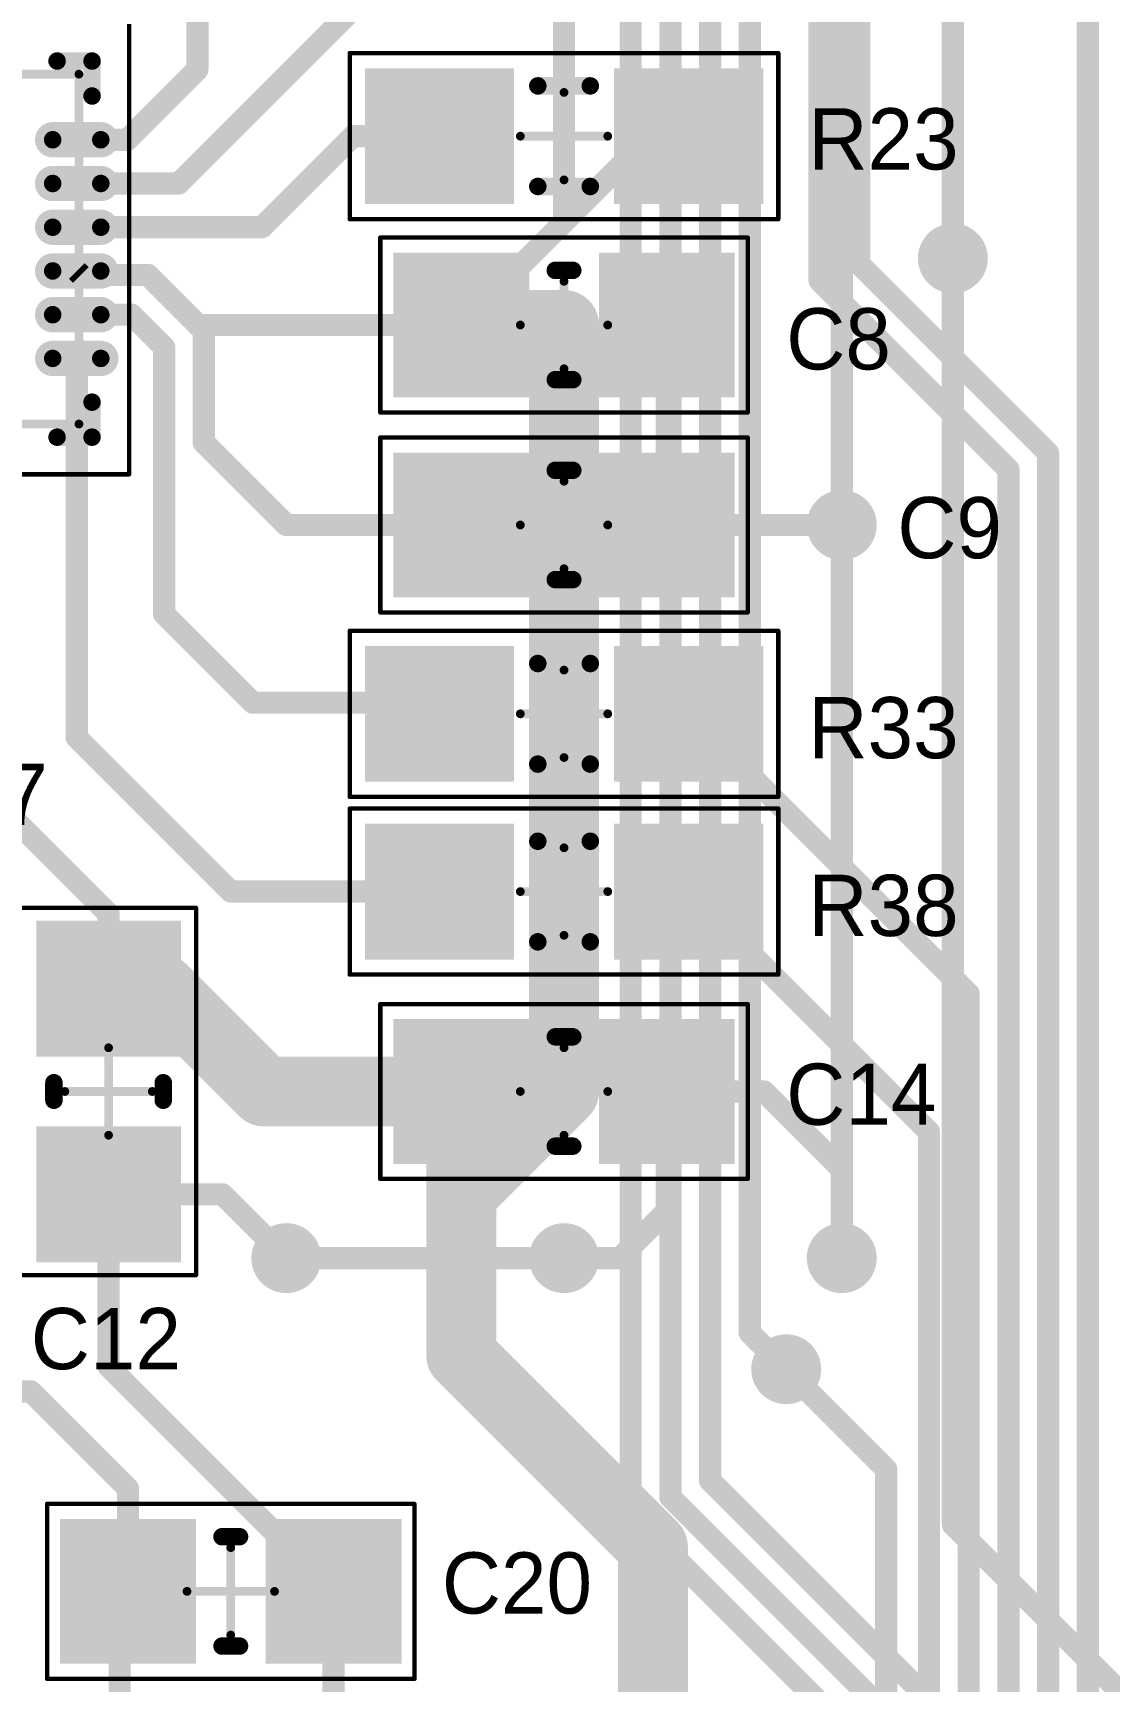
# Model space of a CAD drawing. Header units: millimetres. Extents: x 37 to 246, y 26 to 184.
# Drawn here: x 96.16 to 108.47, y 153.28 to 172.12 of the extents above; entities that cross this region are included whole.
import ezdxf

# ---------------------------------------------------------------- set-up
doc = ezdxf.new("R2010")
doc.units = ezdxf.units.MM
for name, color, linetype in [('BottomLayer', 5, 'Continuous'), ('Mechanical13', 56, 'Continuous'), ('Mechanical15', 56, 'Continuous'), ('MultiLayer', 9, 'Continuous'), ('TopLayer', 1, 'Continuous'), ('TopOverlay', 2, 'Continuous'), ('TopPaste', 8, 'Continuous'), ('TopSolder', 216, 'Continuous'), ('ViaHoleLayer', 16, 'Continuous')]:
    doc.layers.add(name, color=color, linetype=linetype)

msp = doc.modelspace()

# ---------------------------------------------------------------- linework, layer by layer
at = {"layer": 'BottomLayer'}
for points, const_width in [([(104.359, 157.261), (104.359, 175.676)], 0.254), ([(105.41, 166.497), (105.41, 175.006)], 0.254), ([(103.905, 155.57), (103.905, 173.223)], 0.254), ([(103.451, 155.382), (103.451, 173.035)], 0.254), ([(102.997, 155.194), (102.997, 172.847)], 0.254), ([(106.68, 155.067), (106.68, 169.545)], 0.254), ([(102.108, 168.783), (102.235, 168.783)], 0.8), ([(102.235, 160.02), (102.235, 168.783)], 0.8), ([(105.41, 158.115), (105.41, 166.497)], 0.254), ([(101.092, 158.877), (102.235, 160.02)], 0.8), ([(99.06, 158.115), (102.235, 158.115)], 0.254), ([(104.359, 157.261), (104.775, 156.845)], 0.254), ([(103.905, 155.57), (107.129, 152.346)], 0.254), ([(103.451, 155.382), (106.941, 151.892)], 0.254), ([(102.997, 155.194), (106.753, 151.438)], 0.254), ([(106.68, 155.067), (108.947, 152.8)], 0.254)]:
    msp.add_lwpolyline(points, dxfattribs=dict(at, const_width=const_width))
for points, const_width in [([(106.48, 169.545, 1), (106.88, 169.545, 1)], 0.4), ([(106.617, 169.545, 1), (106.743, 169.545, 1)], 0.127), ([(101.908, 168.783, 1), (102.308, 168.783, 1)], 0.4), ([(101.908, 168.783, 1), (102.308, 168.783, 1)], 0.4), ([(102.035, 168.783, 1), (102.435, 168.783, 1)], 0.4), ([(102.035, 168.783, 1), (102.435, 168.783, 1)], 0.4), ([(105.21, 166.497, 1), (105.61, 166.497, 1)], 0.4), ([(105.347, 166.497, 1), (105.474, 166.497, 1)], 0.127), ([(105.347, 166.497, 1), (105.474, 166.497, 1)], 0.127), ([(102.035, 160.02, 1), (102.435, 160.02, 1)], 0.4), ([(102.035, 160.02, 1), (102.435, 160.02, 1)], 0.4), ([(100.892, 158.877, 1), (101.292, 158.877, 1)], 0.4), ([(100.892, 158.877, 1), (101.292, 158.877, 1)], 0.4), ([(98.86, 158.115, 1), (99.26, 158.115, 1)], 0.4), ([(102.035, 158.115, 1), (102.435, 158.115, 1)], 0.4), ([(105.21, 158.115, 1), (105.61, 158.115, 1)], 0.4), ([(98.996, 158.115, 1), (99.123, 158.115, 1)], 0.127), ([(102.171, 158.115, 1), (102.299, 158.115, 1)], 0.127), ([(105.347, 158.115, 1), (105.474, 158.115, 1)], 0.127), ([(104.295, 157.261, 1), (104.422, 157.261, 1)], 0.127), ([(104.295, 157.261, 1), (104.422, 157.261, 1)], 0.127), ([(104.575, 156.845, 1), (104.975, 156.845, 1)], 0.4), ([(104.712, 156.845, 1), (104.838, 156.845, 1)], 0.127), ([(103.841, 155.57, 1), (103.968, 155.57, 1)], 0.127), ([(103.841, 155.57, 1), (103.968, 155.57, 1)], 0.127), ([(103.387, 155.382, 1), (103.514, 155.382, 1)], 0.127), ([(103.387, 155.382, 1), (103.514, 155.382, 1)], 0.127), ([(102.933, 155.194, 1), (103.061, 155.194, 1)], 0.127), ([(102.933, 155.194, 1), (103.061, 155.194, 1)], 0.127), ([(106.617, 155.067, 1), (106.743, 155.067, 1)], 0.127), ([(106.617, 155.067, 1), (106.743, 155.067, 1)], 0.127)]:
    msp.add_lwpolyline(points, format="xyb", close=True, dxfattribs=dict(at, const_width=const_width))
at = {"layer": 'Mechanical13', "const_width": 0.1}
for points in [[(92.689, 171.651), (96.689, 171.651)], [(96.689, 167.651), (96.689, 171.651)], [(92.689, 167.651), (96.689, 167.651)]]:
    msp.add_lwpolyline(points, dxfattribs=at)
at = {"layer": 'Mechanical13', "const_width": 0.05}
for points in [[(96.664, 171.651, 1), (96.714, 171.651, 1)], [(96.664, 171.651, 1), (96.714, 171.651, 1)], [(96.664, 167.651, 1), (96.714, 167.651, 1)], [(96.664, 167.651, 1), (96.714, 167.651, 1)]]:
    msp.add_lwpolyline(points, format="xyb", close=True, dxfattribs=at)
at = {"layer": 'Mechanical15'}
for points, const_width in [([(97.264, 167.076), (97.264, 172.226)], 0.05), ([(99.785, 171.892), (104.685, 171.892)], 0.05), ([(99.785, 169.992), (99.785, 171.892)], 0.05), ([(104.685, 169.992), (104.685, 171.892)], 0.05), ([(102.235, 170.442), (102.235, 171.442)], 0.1), ([(101.735, 170.942), (102.735, 170.942)], 0.1), ([(99.785, 169.992), (104.685, 169.992)], 0.05), ([(100.135, 167.783), (100.135, 169.783)], 0.05), ([(100.135, 169.783), (104.335, 169.783)], 0.05), ([(104.335, 167.783), (104.335, 169.783)], 0.05), ([(102.235, 168.283), (102.235, 169.283)], 0.1), ([(101.735, 168.783), (102.735, 168.783)], 0.1), ([(100.135, 167.783), (104.335, 167.783)], 0.05), ([(100.135, 167.497), (104.335, 167.497)], 0.05), ([(100.135, 165.497), (100.135, 167.497)], 0.05), ([(104.335, 165.497), (104.335, 167.497)], 0.05), ([(92.114, 167.076), (97.264, 167.076)], 0.05), ([(102.235, 165.997), (102.235, 166.997)], 0.1), ([(101.735, 166.497), (102.735, 166.497)], 0.1), ([(100.135, 165.497), (104.335, 165.497)], 0.05), ([(99.785, 163.388), (99.785, 165.288)], 0.05), ([(99.785, 165.288), (104.685, 165.288)], 0.05), ([(104.685, 163.388), (104.685, 165.288)], 0.05), ([(102.235, 163.838), (102.235, 164.838)], 0.1), ([(101.735, 164.338), (102.735, 164.338)], 0.1), ([(99.785, 163.388), (104.685, 163.388)], 0.05), ([(99.785, 163.256), (104.685, 163.256)], 0.05), ([(99.785, 161.356), (99.785, 163.256)], 0.05), ([(104.685, 161.356), (104.685, 163.256)], 0.05), ([(102.235, 161.806), (102.235, 162.806)], 0.1), ([(101.735, 162.306), (102.735, 162.306)], 0.1), ([(96.028, 162.12), (98.028, 162.12)], 0.05), ([(98.028, 157.92), (98.028, 162.12)], 0.05), ([(99.785, 161.356), (104.685, 161.356)], 0.05), ([(100.135, 159.02), (100.135, 161.02)], 0.05), ([(100.135, 161.02), (104.335, 161.02)], 0.05), ([(104.335, 159.02), (104.335, 161.02)], 0.05), ([(97.028, 159.52), (97.028, 160.52)], 0.1), ([(102.235, 159.52), (102.235, 160.52)], 0.1), ([(96.528, 160.02), (97.528, 160.02)], 0.1), ([(101.735, 160.02), (102.735, 160.02)], 0.1), ([(100.135, 159.02), (104.335, 159.02)], 0.05), ([(96.028, 157.92), (98.028, 157.92)], 0.05), ([(96.325, 153.305), (96.325, 155.305)], 0.05), ([(96.325, 155.305), (100.525, 155.305)], 0.05), ([(100.525, 153.305), (100.525, 155.305)], 0.05), ([(98.425, 153.805), (98.425, 154.805)], 0.1), ([(97.925, 154.305), (98.925, 154.305)], 0.1), ([(96.325, 153.305), (100.525, 153.305)], 0.05)]:
    msp.add_lwpolyline(points, dxfattribs=dict(at, const_width=const_width))
for points, const_width in [([(99.773, 171.892, 1), (99.797, 171.892, 1)], 0.025), ([(99.773, 171.892, 1), (99.797, 171.892, 1)], 0.025), ([(104.673, 171.892, 1), (104.697, 171.892, 1)], 0.025), ([(104.673, 171.892, 1), (104.697, 171.892, 1)], 0.025), ([(102.21, 171.442, 1), (102.26, 171.442, 1)], 0.05), ([(101.71, 170.942, 1), (101.76, 170.942, 1)], 0.05), ([(102.71, 170.942, 1), (102.76, 170.942, 1)], 0.05), ([(102.21, 170.442, 1), (102.26, 170.442, 1)], 0.05), ([(99.773, 169.992, 1), (99.797, 169.992, 1)], 0.025), ([(99.773, 169.992, 1), (99.797, 169.992, 1)], 0.025), ([(104.673, 169.992, 1), (104.697, 169.992, 1)], 0.025), ([(104.673, 169.992, 1), (104.697, 169.992, 1)], 0.025), ([(100.122, 169.783, 1), (100.147, 169.783, 1)], 0.025), ([(100.122, 169.783, 1), (100.147, 169.783, 1)], 0.025), ([(104.322, 169.783, 1), (104.347, 169.783, 1)], 0.025), ([(104.322, 169.783, 1), (104.347, 169.783, 1)], 0.025), ([(102.21, 169.283, 1), (102.26, 169.283, 1)], 0.05), ([(101.71, 168.783, 1), (101.76, 168.783, 1)], 0.05), ([(102.71, 168.783, 1), (102.76, 168.783, 1)], 0.05), ([(102.21, 168.283, 1), (102.26, 168.283, 1)], 0.05), ([(100.122, 167.783, 1), (100.147, 167.783, 1)], 0.025), ([(100.122, 167.783, 1), (100.147, 167.783, 1)], 0.025), ([(104.322, 167.783, 1), (104.347, 167.783, 1)], 0.025), ([(104.322, 167.783, 1), (104.347, 167.783, 1)], 0.025), ([(100.122, 167.497, 1), (100.147, 167.497, 1)], 0.025), ([(100.122, 167.497, 1), (100.147, 167.497, 1)], 0.025), ([(104.322, 167.497, 1), (104.347, 167.497, 1)], 0.025), ([(104.322, 167.497, 1), (104.347, 167.497, 1)], 0.025), ([(97.251, 167.076, 1), (97.276, 167.076, 1)], 0.025), ([(97.251, 167.076, 1), (97.276, 167.076, 1)], 0.025), ([(102.21, 166.997, 1), (102.26, 166.997, 1)], 0.05), ([(101.71, 166.497, 1), (101.76, 166.497, 1)], 0.05), ([(102.71, 166.497, 1), (102.76, 166.497, 1)], 0.05), ([(102.21, 165.997, 1), (102.26, 165.997, 1)], 0.05), ([(100.122, 165.497, 1), (100.147, 165.497, 1)], 0.025), ([(100.122, 165.497, 1), (100.147, 165.497, 1)], 0.025), ([(104.322, 165.497, 1), (104.347, 165.497, 1)], 0.025), ([(104.322, 165.497, 1), (104.347, 165.497, 1)], 0.025), ([(99.773, 165.288, 1), (99.797, 165.288, 1)], 0.025), ([(99.773, 165.288, 1), (99.797, 165.288, 1)], 0.025), ([(104.673, 165.288, 1), (104.697, 165.288, 1)], 0.025), ([(104.673, 165.288, 1), (104.697, 165.288, 1)], 0.025), ([(102.21, 164.838, 1), (102.26, 164.838, 1)], 0.05), ([(101.71, 164.338, 1), (101.76, 164.338, 1)], 0.05), ([(102.71, 164.338, 1), (102.76, 164.338, 1)], 0.05), ([(102.21, 163.838, 1), (102.26, 163.838, 1)], 0.05), ([(99.773, 163.388, 1), (99.797, 163.388, 1)], 0.025), ([(99.773, 163.388, 1), (99.797, 163.388, 1)], 0.025), ([(104.673, 163.388, 1), (104.697, 163.388, 1)], 0.025), ([(104.673, 163.388, 1), (104.697, 163.388, 1)], 0.025), ([(99.773, 163.256, 1), (99.797, 163.256, 1)], 0.025), ([(99.773, 163.256, 1), (99.797, 163.256, 1)], 0.025), ([(104.673, 163.256, 1), (104.697, 163.256, 1)], 0.025), ([(104.673, 163.256, 1), (104.697, 163.256, 1)], 0.025), ([(102.21, 162.806, 1), (102.26, 162.806, 1)], 0.05), ([(101.71, 162.306, 1), (101.76, 162.306, 1)], 0.05), ([(102.71, 162.306, 1), (102.76, 162.306, 1)], 0.05), ([(98.015, 162.12, 1), (98.04, 162.12, 1)], 0.025), ([(98.015, 162.12, 1), (98.04, 162.12, 1)], 0.025), ([(102.21, 161.806, 1), (102.26, 161.806, 1)], 0.05), ([(99.773, 161.356, 1), (99.797, 161.356, 1)], 0.025), ([(99.773, 161.356, 1), (99.797, 161.356, 1)], 0.025), ([(104.673, 161.356, 1), (104.697, 161.356, 1)], 0.025), ([(104.673, 161.356, 1), (104.697, 161.356, 1)], 0.025), ([(100.122, 161.02, 1), (100.147, 161.02, 1)], 0.025), ([(100.122, 161.02, 1), (100.147, 161.02, 1)], 0.025), ([(104.322, 161.02, 1), (104.347, 161.02, 1)], 0.025), ([(104.322, 161.02, 1), (104.347, 161.02, 1)], 0.025), ([(97.003, 160.52, 1), (97.053, 160.52, 1)], 0.05), ([(102.21, 160.52, 1), (102.26, 160.52, 1)], 0.05), ([(96.503, 160.02, 1), (96.553, 160.02, 1)], 0.05), ([(97.503, 160.02, 1), (97.553, 160.02, 1)], 0.05), ([(101.71, 160.02, 1), (101.76, 160.02, 1)], 0.05), ([(102.71, 160.02, 1), (102.76, 160.02, 1)], 0.05), ([(97.003, 159.52, 1), (97.053, 159.52, 1)], 0.05), ([(102.21, 159.52, 1), (102.26, 159.52, 1)], 0.05), ([(100.122, 159.02, 1), (100.147, 159.02, 1)], 0.025), ([(100.122, 159.02, 1), (100.147, 159.02, 1)], 0.025), ([(104.322, 159.02, 1), (104.347, 159.02, 1)], 0.025), ([(104.322, 159.02, 1), (104.347, 159.02, 1)], 0.025), ([(98.015, 157.92, 1), (98.04, 157.92, 1)], 0.025), ([(98.015, 157.92, 1), (98.04, 157.92, 1)], 0.025), ([(96.312, 155.305, 1), (96.337, 155.305, 1)], 0.025), ([(96.312, 155.305, 1), (96.337, 155.305, 1)], 0.025), ([(100.512, 155.305, 1), (100.537, 155.305, 1)], 0.025), ([(100.512, 155.305, 1), (100.537, 155.305, 1)], 0.025), ([(98.4, 154.805, 1), (98.45, 154.805, 1)], 0.05), ([(97.9, 154.305, 1), (97.95, 154.305, 1)], 0.05), ([(98.9, 154.305, 1), (98.95, 154.305, 1)], 0.05), ([(98.4, 153.805, 1), (98.45, 153.805, 1)], 0.05), ([(96.312, 153.305, 1), (96.337, 153.305, 1)], 0.025), ([(96.312, 153.305, 1), (96.337, 153.305, 1)], 0.025), ([(100.512, 153.305, 1), (100.537, 153.305, 1)], 0.025), ([(100.512, 153.305, 1), (100.537, 153.305, 1)], 0.025)]:
    msp.add_lwpolyline(points, format="xyb", close=True, dxfattribs=dict(at, const_width=const_width))
at = {"layer": 'MultiLayer', "const_width": 0.4}
for points in [[(106.48, 169.545, 1), (106.88, 169.545, 1)], [(101.908, 168.783, 1), (102.308, 168.783, 1)], [(105.21, 166.497, 1), (105.61, 166.497, 1)], [(100.892, 158.877, 1), (101.292, 158.877, 1)], [(98.86, 158.115, 1), (99.26, 158.115, 1)], [(102.035, 158.115, 1), (102.435, 158.115, 1)], [(105.21, 158.115, 1), (105.61, 158.115, 1)], [(104.575, 156.845, 1), (104.975, 156.845, 1)]]:
    msp.add_lwpolyline(points, format="xyb", close=True, dxfattribs=at)
at = {"layer": 'TopLayer'}
for points, const_width in [([(102.235, 169.958), (102.235, 178.689)], 0.254), ([(98.044, 171.704), (98.044, 177.645)], 0.254), ([(106.68, 169.545), (106.68, 177.172)], 0.254), ([(108.223, 151.099), (108.223, 176.271)], 0.254), ([(105.61, 169.479), (105.61, 174.425)], 0.254), ([(97.83, 170.401), (100.276, 172.847)], 0.254), ([(105.156, 169.291), (105.156, 172.593)], 0.254), ([(97.241, 170.901), (98.044, 171.704)], 0.254), ([(96.389, 170.901), (96.939, 170.901)], 0.2), ([(96.664, 170.901), (97.241, 170.901)], 0.254), ([(98.781, 169.901), (99.822, 170.942)], 0.254), ([(99.822, 170.942), (100.81, 170.942)], 0.254), ([(102.235, 169.958), (103.219, 170.942)], 0.254), ([(103.219, 170.942), (103.66, 170.942)], 0.254), ([(96.664, 170.401), (97.83, 170.401)], 0.254), ([(96.389, 170.401), (96.939, 170.401)], 0.2), ([(96.389, 169.901), (96.939, 169.901)], 0.2), ([(96.664, 169.901), (98.781, 169.901)], 0.254), ([(101.06, 168.783), (102.235, 169.958)], 0.254), ([(105.61, 169.479), (107.769, 167.32)], 0.254), ([(96.389, 169.401), (96.939, 169.401)], 0.2), ([(96.664, 169.401), (96.71, 169.355)], 0.254), ([(96.71, 169.355), (97.479, 169.355)], 0.254), ([(97.479, 169.355), (98.051, 168.783)], 0.254), ([(105.156, 169.291), (107.315, 167.132)], 0.254), ([(96.664, 168.901), (97.291, 168.901)], 0.254), ([(97.291, 168.901), (97.663, 168.529)], 0.254), ([(101.06, 168.783), (102.108, 168.783)], 0.8), ([(96.389, 168.901), (96.939, 168.901)], 0.2), ([(98.051, 168.783), (101.06, 168.783)], 0.254), ([(98.051, 168.783), (98.117, 168.717)], 0.254), ([(98.117, 167.44), (98.117, 168.717)], 0.254), ([(103.41, 166.497), (103.41, 168.783)], 0.254), ([(97.663, 165.481), (97.663, 168.529)], 0.254), ([(96.389, 168.401), (96.939, 168.401)], 0.2), ([(96.664, 164.067), (96.664, 168.401)], 0.254), ([(98.117, 167.44), (99.06, 166.497)], 0.254), ([(107.769, 150.911), (107.769, 167.32)], 0.254), ([(107.315, 150.723), (107.315, 167.132)], 0.254), ([(99.06, 166.497), (101.06, 166.497)], 0.254), ([(103.41, 166.497), (105.41, 166.497)], 0.254), ([(97.663, 165.481), (98.679, 164.465)], 0.254), ([(98.679, 164.465), (100.683, 164.465)], 0.254), ([(100.683, 164.465), (100.81, 164.338)], 0.254), ([(103.66, 164.338), (106.861, 161.137)], 0.254), ([(96.664, 164.067), (98.425, 162.306)], 0.254), ([(95.939, 163.141), (97.028, 162.052)], 0.254), ([(98.425, 162.306), (100.81, 162.306)], 0.254), ([(103.66, 162.306), (106.407, 159.559)], 0.254), ([(97.028, 161.195), (97.028, 162.052)], 0.254), ([(97.028, 161.195), (97.631, 161.195)], 0.8), ([(97.631, 161.195), (98.806, 160.02)], 0.8), ([(106.861, 150.535), (106.861, 161.137)], 0.254), ([(98.806, 160.02), (101.06, 160.02)], 0.8), ([(101.06, 157.004), (101.06, 160.02)], 0.8), ([(103.41, 158.655), (103.41, 160.02)], 0.254), ([(103.41, 160.02), (104.521, 160.02)], 0.254), ([(104.521, 160.02), (105.41, 159.131)], 0.254), ([(106.407, 150.347), (106.407, 159.559)], 0.254), ([(105.41, 158.115), (105.41, 159.131)], 0.254), ([(97.028, 156.877), (97.028, 158.845)], 0.254), ([(97.028, 158.845), (98.33, 158.845)], 0.254), ([(98.33, 158.845), (99.06, 158.115)], 0.254), ([(102.87, 158.115), (103.41, 158.655)], 0.254), ([(102.235, 158.115), (102.87, 158.115)], 0.254), ([(101.06, 157.004), (103.251, 154.813)], 0.8), ([(97.028, 156.877), (99.6, 154.305)], 0.254), ([(104.775, 156.845), (105.918, 155.702)], 0.254), ([(94.77, 156.591), (96.139, 156.591)], 0.254), ([(96.139, 156.591), (97.25, 155.48)], 0.254), ([(105.918, 150.194), (105.918, 155.702)], 0.254), ([(97.25, 154.305), (97.25, 155.48)], 0.254), ([(103.251, 150.114), (103.251, 154.813)], 0.8), ([(97.155, 154.21), (97.25, 154.305)], 0.254), ([(97.155, 153.035), (97.155, 154.21)], 0.254), ([(99.6, 150.019), (99.6, 154.305)], 0.254)]:
    msp.add_lwpolyline(points, dxfattribs=dict(at, const_width=const_width))
for points, const_width in [([(97.98, 171.704, 1), (98.107, 171.704, 1)], 0.127), ([(97.98, 171.704, 1), (98.107, 171.704, 1)], 0.127), ([(96.339, 170.901, 1), (96.439, 170.901, 1)], 0.1), ([(96.6, 170.901, 1), (96.727, 170.901, 1)], 0.127), ([(96.889, 170.901, 1), (96.989, 170.901, 1)], 0.1), ([(97.177, 170.901, 1), (97.304, 170.901, 1)], 0.127), ([(97.177, 170.901, 1), (97.304, 170.901, 1)], 0.127), ([(99.758, 170.942, 1), (99.885, 170.942, 1)], 0.127), ([(99.758, 170.942, 1), (99.885, 170.942, 1)], 0.127), ([(100.746, 170.942, 1), (100.873, 170.942, 1)], 0.127), ([(103.155, 170.942, 1), (103.282, 170.942, 1)], 0.127), ([(103.155, 170.942, 1), (103.282, 170.942, 1)], 0.127), ([(103.596, 170.942, 1), (103.723, 170.942, 1)], 0.127), ([(96.6, 170.401, 1), (96.727, 170.401, 1)], 0.127), ([(97.767, 170.401, 1), (97.894, 170.401, 1)], 0.127), ([(97.767, 170.401, 1), (97.894, 170.401, 1)], 0.127), ([(96.339, 170.401, 1), (96.439, 170.401, 1)], 0.1), ([(96.889, 170.401, 1), (96.989, 170.401, 1)], 0.1), ([(96.339, 169.901, 1), (96.439, 169.901, 1)], 0.1), ([(96.6, 169.901, 1), (96.727, 169.901, 1)], 0.127), ([(96.889, 169.901, 1), (96.989, 169.901, 1)], 0.1), ([(98.717, 169.901, 1), (98.844, 169.901, 1)], 0.127), ([(98.717, 169.901, 1), (98.844, 169.901, 1)], 0.127), ([(102.171, 169.958, 1), (102.299, 169.958, 1)], 0.127), ([(102.171, 169.958, 1), (102.299, 169.958, 1)], 0.127), ([(102.171, 169.958, 1), (102.299, 169.958, 1)], 0.127), ([(106.48, 169.545, 1), (106.88, 169.545, 1)], 0.4), ([(105.546, 169.479, 1), (105.673, 169.479, 1)], 0.127), ([(105.546, 169.479, 1), (105.673, 169.479, 1)], 0.127), ([(106.617, 169.545, 1), (106.743, 169.545, 1)], 0.127), ([(96.339, 169.401, 1), (96.439, 169.401, 1)], 0.1), ([(96.6, 169.401, 1), (96.727, 169.401, 1)], 0.127), ([(96.646, 169.355, 1), (96.773, 169.355, 1)], 0.127), ([(96.646, 169.355, 1), (96.773, 169.355, 1)], 0.127), ([(96.889, 169.401, 1), (96.989, 169.401, 1)], 0.1), ([(97.416, 169.355, 1), (97.543, 169.355, 1)], 0.127), ([(97.416, 169.355, 1), (97.543, 169.355, 1)], 0.127), ([(105.093, 169.291, 1), (105.219, 169.291, 1)], 0.127), ([(105.093, 169.291, 1), (105.219, 169.291, 1)], 0.127), ([(96.6, 168.901, 1), (96.727, 168.901, 1)], 0.127), ([(97.228, 168.901, 1), (97.355, 168.901, 1)], 0.127), ([(97.228, 168.901, 1), (97.355, 168.901, 1)], 0.127), ([(100.86, 168.783, 1), (101.26, 168.783, 1)], 0.4), ([(101.908, 168.783, 1), (102.308, 168.783, 1)], 0.4), ([(101.908, 168.783, 1), (102.308, 168.783, 1)], 0.4), ([(96.339, 168.901, 1), (96.439, 168.901, 1)], 0.1), ([(96.889, 168.901, 1), (96.989, 168.901, 1)], 0.1), ([(97.988, 168.783, 1), (98.115, 168.783, 1)], 0.127), ([(97.988, 168.783, 1), (98.115, 168.783, 1)], 0.127), ([(97.988, 168.783, 1), (98.115, 168.783, 1)], 0.127), ([(98.053, 168.717, 1), (98.18, 168.717, 1)], 0.127), ([(98.053, 168.717, 1), (98.18, 168.717, 1)], 0.127), ([(100.996, 168.783, 1), (101.123, 168.783, 1)], 0.127), ([(100.996, 168.783, 1), (101.123, 168.783, 1)], 0.127), ([(103.346, 168.783, 1), (103.473, 168.783, 1)], 0.127), ([(97.599, 168.529, 1), (97.727, 168.529, 1)], 0.127), ([(97.599, 168.529, 1), (97.727, 168.529, 1)], 0.127), ([(96.339, 168.401, 1), (96.439, 168.401, 1)], 0.1), ([(96.6, 168.401, 1), (96.727, 168.401, 1)], 0.127), ([(96.889, 168.401, 1), (96.989, 168.401, 1)], 0.1), ([(98.053, 167.44, 1), (98.18, 167.44, 1)], 0.127), ([(98.053, 167.44, 1), (98.18, 167.44, 1)], 0.127), ([(107.705, 167.32, 1), (107.832, 167.32, 1)], 0.127), ([(107.705, 167.32, 1), (107.832, 167.32, 1)], 0.127), ([(107.251, 167.132, 1), (107.379, 167.132, 1)], 0.127), ([(107.251, 167.132, 1), (107.379, 167.132, 1)], 0.127), ([(105.21, 166.497, 1), (105.61, 166.497, 1)], 0.4), ([(98.996, 166.497, 1), (99.123, 166.497, 1)], 0.127), ([(98.996, 166.497, 1), (99.123, 166.497, 1)], 0.127), ([(100.996, 166.497, 1), (101.123, 166.497, 1)], 0.127), ([(103.346, 166.497, 1), (103.473, 166.497, 1)], 0.127), ([(103.346, 166.497, 1), (103.473, 166.497, 1)], 0.127), ([(105.347, 166.497, 1), (105.474, 166.497, 1)], 0.127), ([(97.599, 165.481, 1), (97.727, 165.481, 1)], 0.127), ([(97.599, 165.481, 1), (97.727, 165.481, 1)], 0.127), ([(98.615, 164.465, 1), (98.742, 164.465, 1)], 0.127), ([(98.615, 164.465, 1), (98.742, 164.465, 1)], 0.127), ([(100.62, 164.465, 1), (100.746, 164.465, 1)], 0.127), ([(100.62, 164.465, 1), (100.746, 164.465, 1)], 0.127), ([(100.746, 164.338, 1), (100.873, 164.338, 1)], 0.127), ([(103.596, 164.338, 1), (103.723, 164.338, 1)], 0.127), ([(96.6, 164.067, 1), (96.727, 164.067, 1)], 0.127), ([(96.6, 164.067, 1), (96.727, 164.067, 1)], 0.127), ([(98.361, 162.306, 1), (98.488, 162.306, 1)], 0.127), ([(98.361, 162.306, 1), (98.488, 162.306, 1)], 0.127), ([(100.746, 162.306, 1), (100.873, 162.306, 1)], 0.127), ([(103.596, 162.306, 1), (103.723, 162.306, 1)], 0.127), ([(96.964, 162.052, 1), (97.091, 162.052, 1)], 0.127), ([(96.964, 162.052, 1), (97.091, 162.052, 1)], 0.127), ([(96.828, 161.195, 1), (97.228, 161.195, 1)], 0.4), ([(97.431, 161.195, 1), (97.831, 161.195, 1)], 0.4), ([(97.431, 161.195, 1), (97.831, 161.195, 1)], 0.4), ([(96.964, 161.195, 1), (97.091, 161.195, 1)], 0.127), ([(106.798, 161.137, 1), (106.925, 161.137, 1)], 0.127), ([(106.798, 161.137, 1), (106.925, 161.137, 1)], 0.127), ([(98.606, 160.02, 1), (99.006, 160.02, 1)], 0.4), ([(98.606, 160.02, 1), (99.006, 160.02, 1)], 0.4), ([(100.86, 160.02, 1), (101.26, 160.02, 1)], 0.4), ([(100.86, 160.02, 1), (101.26, 160.02, 1)], 0.4), ([(103.346, 160.02, 1), (103.473, 160.02, 1)], 0.127), ([(103.346, 160.02, 1), (103.473, 160.02, 1)], 0.127), ([(104.457, 160.02, 1), (104.585, 160.02, 1)], 0.127), ([(104.457, 160.02, 1), (104.585, 160.02, 1)], 0.127), ([(106.344, 159.559, 1), (106.471, 159.559, 1)], 0.127), ([(106.344, 159.559, 1), (106.471, 159.559, 1)], 0.127), ([(100.892, 158.877, 1), (101.292, 158.877, 1)], 0.4), ([(105.347, 159.131, 1), (105.474, 159.131, 1)], 0.127), ([(105.347, 159.131, 1), (105.474, 159.131, 1)], 0.127), ([(96.964, 158.845, 1), (97.091, 158.845, 1)], 0.127), ([(96.964, 158.845, 1), (97.091, 158.845, 1)], 0.127), ([(98.267, 158.845, 1), (98.394, 158.845, 1)], 0.127), ([(98.267, 158.845, 1), (98.394, 158.845, 1)], 0.127), ([(103.346, 158.655, 1), (103.473, 158.655, 1)], 0.127), ([(103.346, 158.655, 1), (103.473, 158.655, 1)], 0.127), ([(98.86, 158.115, 1), (99.26, 158.115, 1)], 0.4), ([(102.035, 158.115, 1), (102.435, 158.115, 1)], 0.4), ([(105.21, 158.115, 1), (105.61, 158.115, 1)], 0.4), ([(98.996, 158.115, 1), (99.123, 158.115, 1)], 0.127), ([(102.171, 158.115, 1), (102.299, 158.115, 1)], 0.127), ([(102.806, 158.115, 1), (102.933, 158.115, 1)], 0.127), ([(102.806, 158.115, 1), (102.933, 158.115, 1)], 0.127), ([(105.347, 158.115, 1), (105.474, 158.115, 1)], 0.127), ([(100.86, 157.004, 1), (101.26, 157.004, 1)], 0.4), ([(100.86, 157.004, 1), (101.26, 157.004, 1)], 0.4), ([(104.575, 156.845, 1), (104.975, 156.845, 1)], 0.4), ([(96.964, 156.877, 1), (97.091, 156.877, 1)], 0.127), ([(96.964, 156.877, 1), (97.091, 156.877, 1)], 0.127), ([(104.712, 156.845, 1), (104.838, 156.845, 1)], 0.127), ([(96.076, 156.591, 1), (96.203, 156.591, 1)], 0.127), ([(96.076, 156.591, 1), (96.203, 156.591, 1)], 0.127), ([(105.855, 155.702, 1), (105.981, 155.702, 1)], 0.127), ([(105.855, 155.702, 1), (105.981, 155.702, 1)], 0.127), ([(97.186, 155.48, 1), (97.313, 155.48, 1)], 0.127), ([(97.186, 155.48, 1), (97.313, 155.48, 1)], 0.127), ([(103.051, 154.813, 1), (103.451, 154.813, 1)], 0.4), ([(103.051, 154.813, 1), (103.451, 154.813, 1)], 0.4), ([(97.091, 154.21, 1), (97.218, 154.21, 1)], 0.127), ([(97.091, 154.21, 1), (97.218, 154.21, 1)], 0.127), ([(97.186, 154.305, 1), (97.313, 154.305, 1)], 0.127), ([(97.186, 154.305, 1), (97.313, 154.305, 1)], 0.127), ([(99.536, 154.305, 1), (99.663, 154.305, 1)], 0.127), ([(99.536, 154.305, 1), (99.663, 154.305, 1)], 0.127)]:
    msp.add_lwpolyline(points, format="xyb", close=True, dxfattribs=dict(at, const_width=const_width))
for points in [[(101.56, 170.267), (101.56, 171.617), (100.06, 170.267), (100.06, 171.617)], [(104.41, 170.267), (104.41, 171.617), (102.91, 170.267), (102.91, 171.617)], [(100.385, 169.508), (100.385, 168.058), (101.735, 169.508), (101.735, 168.058)], [(102.735, 169.508), (102.735, 168.058), (104.085, 169.508), (104.085, 168.058)], [(100.385, 167.222), (100.385, 165.772), (101.735, 167.222), (101.735, 165.772)], [(102.735, 167.222), (102.735, 165.772), (104.085, 167.222), (104.085, 165.772)], [(100.06, 165.013), (100.06, 163.663), (101.56, 165.013), (101.56, 163.663)], [(102.91, 165.013), (102.91, 163.663), (104.41, 165.013), (104.41, 163.663)], [(100.06, 162.981), (100.06, 161.631), (101.56, 162.981), (101.56, 161.631)], [(102.91, 162.981), (102.91, 161.631), (104.41, 162.981), (104.41, 161.631)], [(97.753, 161.87), (96.303, 161.87), (97.753, 160.52), (96.303, 160.52)], [(100.385, 160.745), (100.385, 159.295), (101.735, 160.745), (101.735, 159.295)], [(102.735, 160.745), (102.735, 159.295), (104.085, 160.745), (104.085, 159.295)], [(97.753, 159.52), (96.303, 159.52), (97.753, 158.17), (96.303, 158.17)], [(96.575, 155.03), (96.575, 153.58), (97.925, 155.03), (97.925, 153.58)], [(98.925, 155.03), (98.925, 153.58), (100.275, 155.03), (100.275, 153.58)]]:
    msp.add_solid(points, dxfattribs=at)
at = {"layer": 'TopOverlay', "const_width": 0.2}
for points in [[(96.439, 171.801), (96.839, 171.801)], [(96.839, 171.401), (96.839, 171.801)], [(101.935, 171.517), (102.535, 171.517)], [(101.935, 170.367), (102.535, 170.367)], [(102.135, 169.408), (102.335, 169.408)], [(102.135, 168.158), (102.335, 168.158)], [(96.839, 167.501), (96.839, 167.901)], [(96.439, 167.501), (96.839, 167.501)], [(102.135, 167.122), (102.335, 167.122)], [(102.135, 165.872), (102.335, 165.872)], [(101.935, 164.913), (102.535, 164.913)], [(101.935, 163.763), (102.535, 163.763)], [(101.935, 162.881), (102.535, 162.881)], [(101.935, 161.731), (102.535, 161.731)], [(102.135, 160.645), (102.335, 160.645)], [(96.403, 159.92), (96.403, 160.12)], [(97.653, 159.92), (97.653, 160.12)], [(102.135, 159.395), (102.335, 159.395)], [(98.325, 154.93), (98.525, 154.93)], [(98.325, 153.68), (98.525, 153.68)]]:
    msp.add_lwpolyline(points, dxfattribs=at)
at = {"layer": 'TopOverlay', "const_width": 0.1}
for points in [[(96.389, 171.801, 1), (96.489, 171.801, 1)], [(96.789, 171.801, 1), (96.889, 171.801, 1)], [(96.789, 171.801, 1), (96.889, 171.801, 1)], [(96.789, 171.401, 1), (96.889, 171.401, 1)], [(101.885, 171.517, 1), (101.985, 171.517, 1)], [(102.485, 171.517, 1), (102.585, 171.517, 1)], [(101.885, 170.367, 1), (101.985, 170.367, 1)], [(102.485, 170.367, 1), (102.585, 170.367, 1)], [(102.085, 169.408, 1), (102.185, 169.408, 1)], [(102.285, 169.408, 1), (102.385, 169.408, 1)], [(102.085, 168.158, 1), (102.185, 168.158, 1)], [(102.285, 168.158, 1), (102.385, 168.158, 1)], [(96.789, 167.901, 1), (96.889, 167.901, 1)], [(96.389, 167.501, 1), (96.489, 167.501, 1)], [(96.789, 167.501, 1), (96.889, 167.501, 1)], [(96.789, 167.501, 1), (96.889, 167.501, 1)], [(102.085, 167.122, 1), (102.185, 167.122, 1)], [(102.285, 167.122, 1), (102.385, 167.122, 1)], [(102.085, 165.872, 1), (102.185, 165.872, 1)], [(102.285, 165.872, 1), (102.385, 165.872, 1)], [(101.885, 164.913, 1), (101.985, 164.913, 1)], [(102.485, 164.913, 1), (102.585, 164.913, 1)], [(101.885, 163.763, 1), (101.985, 163.763, 1)], [(102.485, 163.763, 1), (102.585, 163.763, 1)], [(101.885, 162.881, 1), (101.985, 162.881, 1)], [(102.485, 162.881, 1), (102.585, 162.881, 1)], [(101.885, 161.731, 1), (101.985, 161.731, 1)], [(102.485, 161.731, 1), (102.585, 161.731, 1)], [(102.085, 160.645, 1), (102.185, 160.645, 1)], [(102.285, 160.645, 1), (102.385, 160.645, 1)], [(96.353, 160.12, 1), (96.453, 160.12, 1)], [(97.603, 160.12, 1), (97.703, 160.12, 1)], [(96.353, 159.92, 1), (96.453, 159.92, 1)], [(97.603, 159.92, 1), (97.703, 159.92, 1)], [(102.085, 159.395, 1), (102.185, 159.395, 1)], [(102.285, 159.395, 1), (102.385, 159.395, 1)], [(98.275, 154.93, 1), (98.375, 154.93, 1)], [(98.475, 154.93, 1), (98.575, 154.93, 1)], [(98.275, 153.68, 1), (98.375, 153.68, 1)], [(98.475, 153.68, 1), (98.575, 153.68, 1)]]:
    msp.add_lwpolyline(points, format="xyb", close=True, dxfattribs=at)
at = {"layer": 'TopPaste', "const_width": 0.2}
for points in [[(96.389, 170.901), (96.939, 170.901)], [(96.389, 170.401), (96.939, 170.401)], [(96.389, 169.901), (96.939, 169.901)], [(96.389, 169.401), (96.939, 169.401)], [(96.389, 168.901), (96.939, 168.901)], [(96.389, 168.401), (96.939, 168.401)]]:
    msp.add_lwpolyline(points, dxfattribs=at)
at = {"layer": 'TopPaste', "const_width": 0.1}
for points in [[(96.339, 170.901, 1), (96.439, 170.901, 1)], [(96.889, 170.901, 1), (96.989, 170.901, 1)], [(96.339, 170.401, 1), (96.439, 170.401, 1)], [(96.889, 170.401, 1), (96.989, 170.401, 1)], [(96.339, 169.901, 1), (96.439, 169.901, 1)], [(96.889, 169.901, 1), (96.989, 169.901, 1)], [(96.339, 169.401, 1), (96.439, 169.401, 1)], [(96.889, 169.401, 1), (96.989, 169.401, 1)], [(96.339, 168.901, 1), (96.439, 168.901, 1)], [(96.889, 168.901, 1), (96.989, 168.901, 1)], [(96.339, 168.401, 1), (96.439, 168.401, 1)], [(96.889, 168.401, 1), (96.989, 168.401, 1)]]:
    msp.add_lwpolyline(points, format="xyb", close=True, dxfattribs=at)
at = {"layer": 'TopPaste'}
for points in [[(101.56, 170.267), (101.56, 171.617), (100.06, 170.267), (100.06, 171.617)], [(104.41, 170.267), (104.41, 171.617), (102.91, 170.267), (102.91, 171.617)], [(100.385, 169.508), (100.385, 168.058), (101.735, 169.508), (101.735, 168.058)], [(102.735, 169.508), (102.735, 168.058), (104.085, 169.508), (104.085, 168.058)], [(100.385, 167.222), (100.385, 165.772), (101.735, 167.222), (101.735, 165.772)], [(102.735, 167.222), (102.735, 165.772), (104.085, 167.222), (104.085, 165.772)], [(100.06, 165.013), (100.06, 163.663), (101.56, 165.013), (101.56, 163.663)], [(102.91, 165.013), (102.91, 163.663), (104.41, 165.013), (104.41, 163.663)], [(100.06, 162.981), (100.06, 161.631), (101.56, 162.981), (101.56, 161.631)], [(102.91, 162.981), (102.91, 161.631), (104.41, 162.981), (104.41, 161.631)], [(97.753, 161.87), (96.303, 161.87), (97.753, 160.52), (96.303, 160.52)], [(100.385, 160.745), (100.385, 159.295), (101.735, 160.745), (101.735, 159.295)], [(102.735, 160.745), (102.735, 159.295), (104.085, 160.745), (104.085, 159.295)], [(97.753, 159.52), (96.303, 159.52), (97.753, 158.17), (96.303, 158.17)], [(96.575, 155.03), (96.575, 153.58), (97.925, 155.03), (97.925, 153.58)], [(98.925, 155.03), (98.925, 153.58), (100.275, 155.03), (100.275, 153.58)]]:
    msp.add_solid(points, dxfattribs=at)
at = {"layer": 'TopSolder', "const_width": 0.403}
for points in [[(96.389, 170.901), (96.939, 170.901)], [(96.389, 170.401), (96.939, 170.401)], [(96.389, 169.901), (96.939, 169.901)], [(96.389, 169.401), (96.939, 169.401)], [(96.389, 168.901), (96.939, 168.901)], [(96.389, 168.401), (96.939, 168.401)]]:
    msp.add_lwpolyline(points, dxfattribs=at)
at = {"layer": 'TopSolder', "const_width": 0.202}
for points in [[(96.288, 170.901, 1), (96.49, 170.901, 1)], [(96.838, 170.901, 1), (97.04, 170.901, 1)], [(96.288, 170.401, 1), (96.49, 170.401, 1)], [(96.838, 170.401, 1), (97.04, 170.401, 1)], [(96.288, 169.901, 1), (96.49, 169.901, 1)], [(96.838, 169.901, 1), (97.04, 169.901, 1)], [(96.288, 169.401, 1), (96.49, 169.401, 1)], [(96.838, 169.401, 1), (97.04, 169.401, 1)], [(96.288, 168.901, 1), (96.49, 168.901, 1)], [(96.838, 168.901, 1), (97.04, 168.901, 1)], [(96.288, 168.401, 1), (96.49, 168.401, 1)], [(96.838, 168.401, 1), (97.04, 168.401, 1)]]:
    msp.add_lwpolyline(points, format="xyb", close=True, dxfattribs=at)
at = {"layer": 'TopSolder'}
for points in [[(101.662, 170.165), (101.662, 171.719), (99.958, 170.165), (99.958, 171.719)], [(104.512, 170.165), (104.512, 171.719), (102.808, 170.165), (102.808, 171.719)], [(100.283, 169.61), (100.283, 167.956), (101.837, 169.61), (101.837, 167.956)], [(102.633, 169.61), (102.633, 167.956), (104.187, 169.61), (104.187, 167.956)], [(100.283, 167.324), (100.283, 165.67), (101.837, 167.324), (101.837, 165.67)], [(102.633, 167.324), (102.633, 165.67), (104.187, 167.324), (104.187, 165.67)], [(99.958, 165.115), (99.958, 163.561), (101.662, 165.115), (101.662, 163.561)], [(102.808, 165.115), (102.808, 163.561), (104.512, 165.115), (104.512, 163.561)], [(99.958, 163.083), (99.958, 161.529), (101.662, 163.083), (101.662, 161.529)], [(102.808, 163.083), (102.808, 161.529), (104.512, 163.083), (104.512, 161.529)], [(97.855, 161.972), (96.201, 161.972), (97.855, 160.418), (96.201, 160.418)], [(100.283, 160.847), (100.283, 159.193), (101.837, 160.847), (101.837, 159.193)], [(102.633, 160.847), (102.633, 159.193), (104.187, 160.847), (104.187, 159.193)], [(97.855, 159.622), (96.201, 159.622), (97.855, 158.068), (96.201, 158.068)], [(96.473, 155.132), (96.473, 153.478), (98.027, 155.132), (98.027, 153.478)], [(98.823, 155.132), (98.823, 153.478), (100.377, 155.132), (100.377, 153.478)]]:
    msp.add_solid(points, dxfattribs=at)
at = {"layer": 'ViaHoleLayer', "const_width": 0.2}
for points in [[(106.58, 169.545, 1), (106.78, 169.545, 1)], [(102.008, 168.783, 1), (102.208, 168.783, 1)], [(105.31, 166.497, 1), (105.51, 166.497, 1)], [(100.992, 158.877, 1), (101.192, 158.877, 1)], [(98.96, 158.115, 1), (99.16, 158.115, 1)], [(102.135, 158.115, 1), (102.335, 158.115, 1)], [(105.31, 158.115, 1), (105.51, 158.115, 1)], [(104.675, 156.845, 1), (104.875, 156.845, 1)]]:
    msp.add_lwpolyline(points, format="xyb", close=True, dxfattribs=at)

# ---------------------------------------------------------------- texts
at = {"layer": 'TopOverlay'}
for s, p in [('R23', (105.029, 170.561)), ('C8', (104.775, 168.275)), ('C9', (106.045, 166.116)), ('R33', (105.029, 163.83)), ('R37', (94.615, 163.068)), ('R38', (105.029, 161.798)), ('C14', (104.775, 159.639)), ('C12', (96.139, 156.845)), ('C20', (100.838, 154.051))]:
    msp.add_text(s, height=0.7, dxfattribs=at).set_placement(p)

doc.saveas('drawing.dxf')
